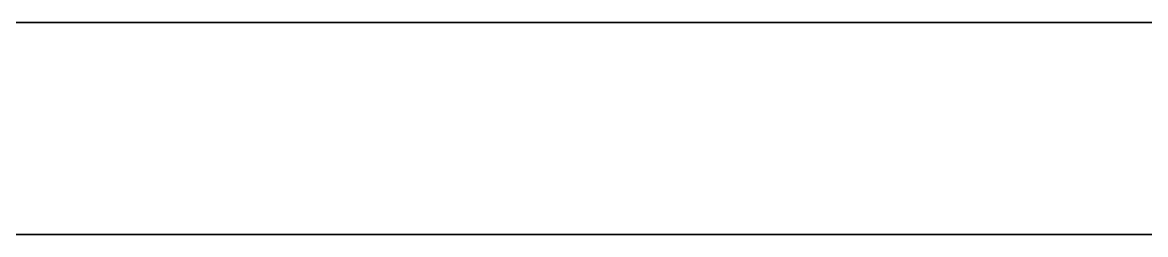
# Model space of a CAD drawing. Header units: millimetres. Extents: x -31 to 149, y -20 to 140.
# Drawn here: x 78.49 to 85.51, y 45.88 to 47.2 of the extents above; entities that cross this region are included whole.
import ezdxf

# ---------------------------------------------------------------- set-up
doc = ezdxf.new("R2010")
doc.units = ezdxf.units.MM
doc.linetypes.add('DASHED', pattern=[1.524, 1.27, -0.254])
doc.layers.add('HIDDEN', color=8, linetype='DASHED')

msp = doc.modelspace()

# ---------------------------------------------------------------- linework, layer by layer
at = {"layer": 'HIDDEN'}
for points in [[(85.85873, 47.2), (85.40476, 47.2), (84.95079, 47.2), (84.49683, 47.2), (84.04286, 47.2), (83.58889, 47.2), (83.13492, 47.2), (82.68095, 47.2), (82.22698, 47.2), (81.77302, 47.2), (81.31905, 47.2), (80.86508, 47.2), (80.41111, 47.2), (79.95714, 47.2), (79.50317, 47.2), (79.04921, 47.2), (78.59524, 47.2), (78.14127, 47.2)], [(78.36825, 47.2), (78.59524, 47.2), (78.82222, 47.2), (79.04921, 47.2), (79.27619, 47.2), (79.50317, 47.2), (79.73016, 47.2), (79.95714, 47.2), (80.18413, 47.2), (80.41111, 47.2), (80.6381, 47.2), (80.86508, 47.2), (81.09206, 47.2), (81.31905, 47.2), (81.54603, 47.2), (81.77302, 47.2), (82, 47.2)], [(85.5794, 47.2), (85.34847, 47.2), (85.11754, 47.2), (84.88661, 47.2), (84.65568, 47.2), (84.42475, 47.2), (84.19383, 47.2), (83.9629, 47.2), (83.73197, 47.2), (83.50104, 47.2), (83.27011, 47.2), (83.03918, 47.2), (82.80825, 47.2), (82.57732, 47.2), (82.34639, 47.2), (82.11546, 47.2), (81.88454, 47.2), (81.65361, 47.2), (81.42268, 47.2), (81.19175, 47.2), (80.96082, 47.2), (80.72989, 47.2), (80.49896, 47.2), (80.26803, 47.2), (80.0371, 47.2), (79.80617, 47.2), (79.57525, 47.2), (79.34432, 47.2), (79.11339, 47.2), (78.88246, 47.2), (78.65153, 47.2), (78.4206, 47.2)], [(78.4206, 47.2), (78.53606, 47.2), (78.65153, 47.2), (78.76699, 47.2), (78.88246, 47.2), (78.99792, 47.2), (79.11339, 47.2), (79.22885, 47.2), (79.34432, 47.2), (79.45978, 47.2), (79.57525, 47.2), (79.69071, 47.2), (79.80617, 47.2), (79.92164, 47.2), (80.0371, 47.2), (80.15257, 47.2), (80.26803, 47.2), (80.3835, 47.2), (80.49896, 47.2), (80.61443, 47.2), (80.72989, 47.2), (80.84535, 47.2), (80.96082, 47.2), (81.07628, 47.2), (81.19175, 47.2), (81.30721, 47.2), (81.42268, 47.2), (81.53814, 47.2), (81.65361, 47.2), (81.76907, 47.2), (81.88454, 47.2), (82, 47.2)], [(82, 47.2), (82.22698, 47.2), (82.45397, 47.2), (82.68095, 47.2), (82.90794, 47.2), (83.13492, 47.2), (83.3619, 47.2), (83.58889, 47.2), (83.81587, 47.2), (84.04286, 47.2), (84.26984, 47.2), (84.49683, 47.2), (84.72381, 47.2), (84.95079, 47.2), (85.17778, 47.2), (85.40476, 47.2), (85.63175, 47.2)], [(82, 47.2), (82.11546, 47.2), (82.23093, 47.2), (82.34639, 47.2), (82.46186, 47.2), (82.57732, 47.2), (82.69279, 47.2), (82.80825, 47.2), (82.92372, 47.2), (83.03918, 47.2), (83.15465, 47.2), (83.27011, 47.2), (83.38557, 47.2), (83.50104, 47.2), (83.6165, 47.2), (83.73197, 47.2), (83.84743, 47.2), (83.9629, 47.2), (84.07836, 47.2), (84.19383, 47.2), (84.30929, 47.2), (84.42475, 47.2), (84.54022, 47.2), (84.65568, 47.2), (84.77115, 47.2), (84.88661, 47.2), (85.00208, 47.2), (85.11754, 47.2), (85.23301, 47.2), (85.34847, 47.2), (85.46394, 47.2), (85.5794, 47.2)], [(85.68333, 45.87574), (85.49444, 45.87574), (85.30556, 45.87574), (85.11667, 45.87574), (84.92778, 45.87574), (84.73889, 45.87574), (84.55, 45.87574), (84.36111, 45.87574), (84.17222, 45.87574), (83.98333, 45.87574), (83.79444, 45.87574), (83.60556, 45.87574), (83.41667, 45.87574), (83.22778, 45.87574), (83.03889, 45.87574), (82.85, 45.87574), (82.66111, 45.87574), (82.47222, 45.87574), (82.28333, 45.87574), (82.09444, 45.87574), (81.90556, 45.87574), (81.71667, 45.87574), (81.52778, 45.87574), (81.33889, 45.87574), (81.15, 45.87574), (80.96111, 45.87574), (80.77222, 45.87574), (80.58333, 45.87574), (80.39444, 45.87574), (80.20556, 45.87574), (80.01667, 45.87574), (79.82778, 45.87574), (79.63889, 45.87574), (79.45, 45.87574), (79.26111, 45.87574), (79.07222, 45.87574), (78.88333, 45.87574), (78.69444, 45.87574), (78.50556, 45.87574), (78.31667, 45.87574)], [(78.41111, 45.87574), (78.50556, 45.87574), (78.6, 45.87574), (78.69444, 45.87574), (78.78889, 45.87574), (78.88333, 45.87574), (78.97778, 45.87574), (79.07222, 45.87574), (79.16667, 45.87574), (79.26111, 45.87574), (79.35556, 45.87574), (79.45, 45.87574), (79.54444, 45.87574), (79.63889, 45.87574), (79.73333, 45.87574), (79.82778, 45.87574), (79.92222, 45.87574), (80.01667, 45.87574), (80.11111, 45.87574), (80.20556, 45.87574), (80.3, 45.87574), (80.39444, 45.87574), (80.48889, 45.87574), (80.58333, 45.87574), (80.67778, 45.87574), (80.77222, 45.87574), (80.86667, 45.87574), (80.96111, 45.87574), (81.05556, 45.87574), (81.15, 45.87574), (81.24444, 45.87574), (81.33889, 45.87574), (81.43333, 45.87574), (81.52778, 45.87574), (81.62222, 45.87574), (81.71667, 45.87574), (81.81111, 45.87574), (81.90556, 45.87574), (82, 45.87574)], [(82, 45.87574), (82.09444, 45.87574), (82.18889, 45.87574), (82.28333, 45.87574), (82.37778, 45.87574), (82.47222, 45.87574), (82.56667, 45.87574), (82.66111, 45.87574), (82.75556, 45.87574), (82.85, 45.87574), (82.94444, 45.87574), (83.03889, 45.87574), (83.13333, 45.87574), (83.22778, 45.87574), (83.32222, 45.87574), (83.41667, 45.87574), (83.51111, 45.87574), (83.60556, 45.87574), (83.7, 45.87574), (83.79444, 45.87574), (83.88889, 45.87574), (83.98333, 45.87574), (84.07778, 45.87574), (84.17222, 45.87574), (84.26667, 45.87574), (84.36111, 45.87574), (84.45556, 45.87574), (84.55, 45.87574), (84.64444, 45.87574), (84.73889, 45.87574), (84.83333, 45.87574), (84.92778, 45.87574), (85.02222, 45.87574), (85.11667, 45.87574), (85.21111, 45.87574), (85.30556, 45.87574), (85.4, 45.87574), (85.49444, 45.87574), (85.58889, 45.87574)]]:
    msp.add_lwpolyline(points, dxfattribs=at)

doc.saveas('drawing.dxf')
